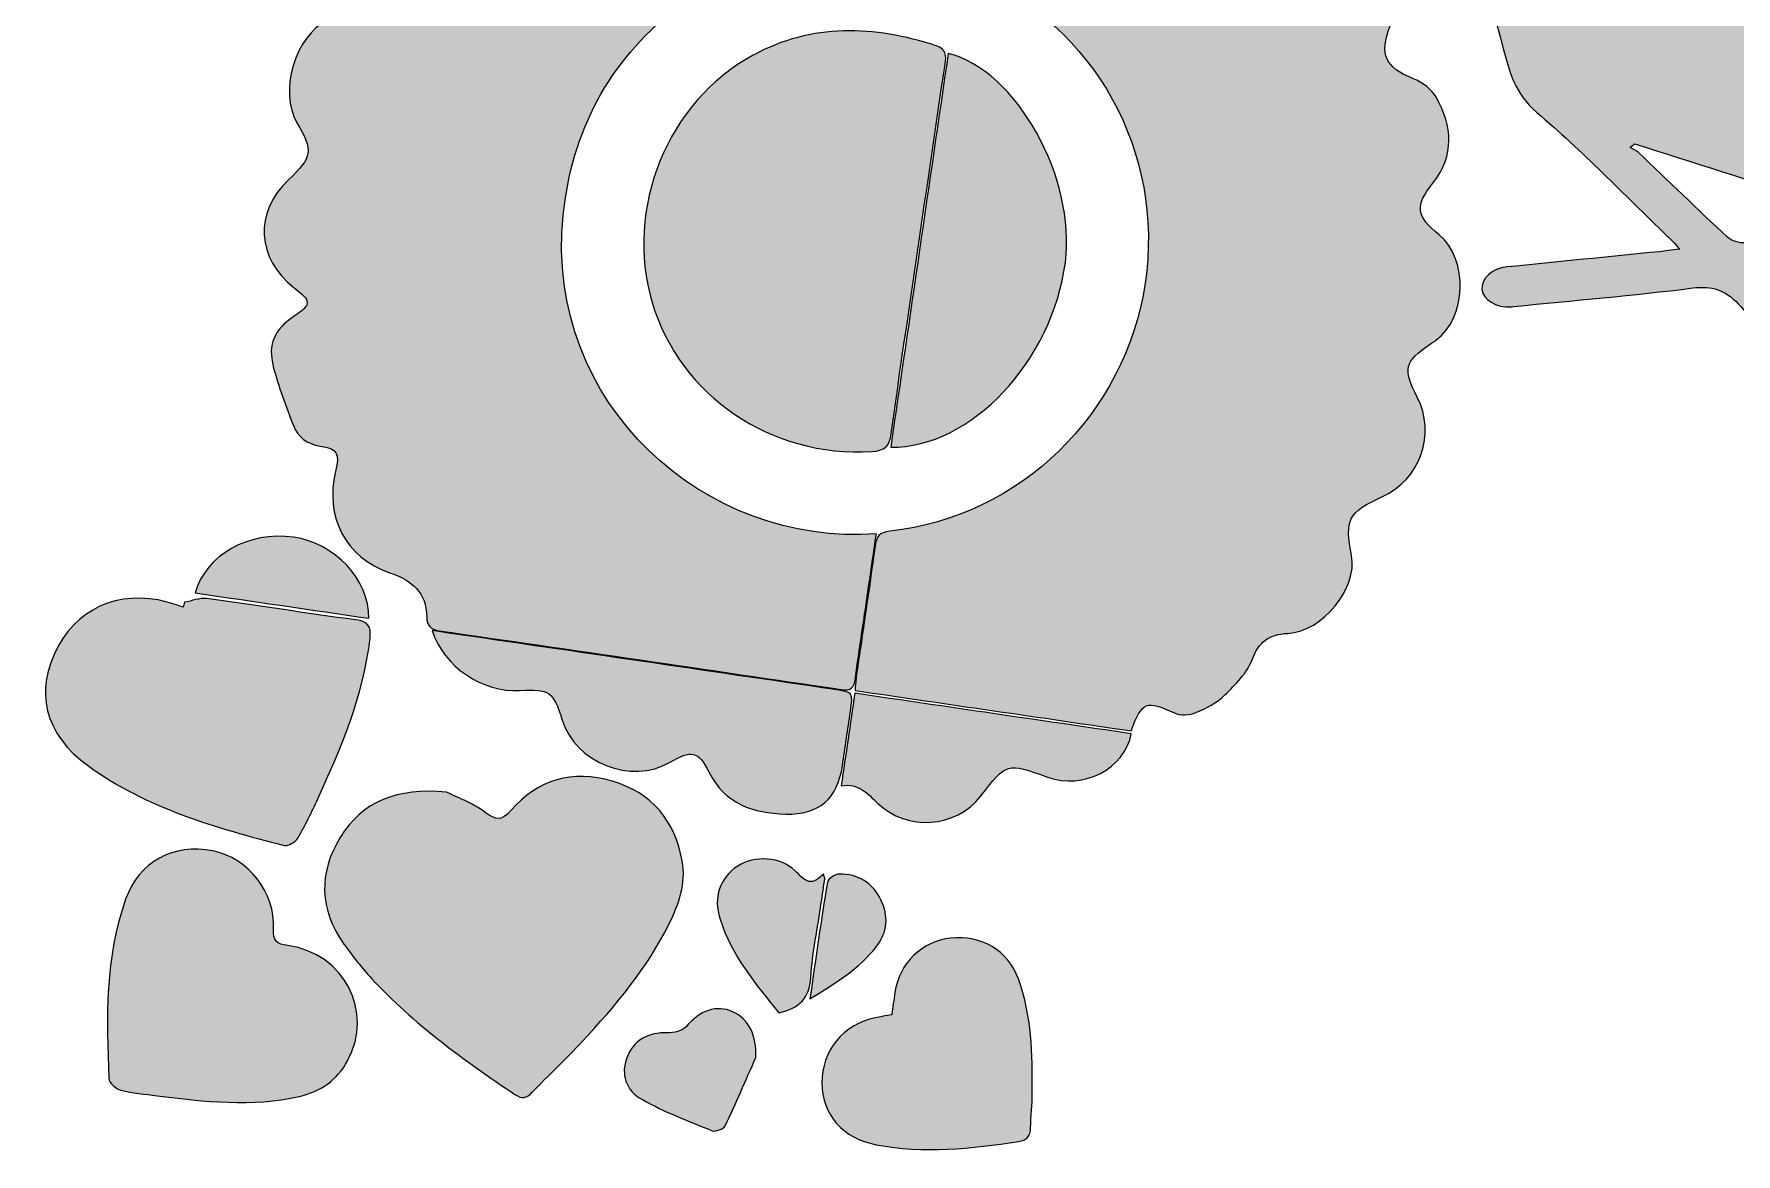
# Model space of a CAD drawing. Header units: inches. Extents: x 147 to 933, y -927 to -153.
# Drawn here: x 205.5 to 539.6, y -759.8 to -540 of the extents above; entities that cross this region are included whole.
import ezdxf

# ---------------------------------------------------------------- set-up
doc = ezdxf.new("R2010")
doc.units = ezdxf.units.IN
doc.header["$MEASUREMENT"] = 0
doc.layers.add('Layer 1', color=7, linetype='Continuous')

# ---------------------------------------------------------------- blocks, each defined once
blk = doc.blocks.new('block 5')
at = {"layer": 'Layer 1', "true_color": 0xce0100}
h = blk.add_hatch(color=12, dxfattribs=at)
h.dxf.hatch_style = 2
edge = h.paths.add_edge_path()
edge.add_spline(control_points=[(569.41, -469.51), (564.39, -503.85), (559.4, -538.04), (554.35, -572.58), (542.61, -568.84), (531.13, -565.18), (519.66, -561.52), (519.37, -561.77), (519.08, -562.02), (518.79, -562.27), (519.35, -562.59), (519.99, -562.82), (520.44, -563.25), (526.25, -568.78), (531.98, -574.39), (537.87, -579.85), (538.71, -580.62), (540.24, -581.05), (541.41, -580.99), (545.25, -580.77), (549.08, -580.25), (553.51, -579.79), (553.16, -582.15), (552.93, -584.2), (552.55, -586.22), (551.97, -589.36), (548.76, -587.11), (547.38, -588.67), (548.71, -590.47), (550.85, -592.12), (551.19, -594.09), (551.63, -596.6), (550.62, -599.36), (550.13, -602.72), (546.42, -599.18), (543, -596.25), (539.98, -592.94), (537.46, -590.19), (534.85, -589.37), (531.09, -589.83), (519.4, -591.29), (507.65, -592.29), (495.92, -593.47), (495.73, -593.49), (495.54, -593.54), (495.34, -593.55), (492.61, -593.74), (489.82, -592.05), (489.7, -590.12), (489.57, -588), (491.71, -586), (494.57, -585.71), (504.57, -584.69), (514.57, -583.71), (524.57, -582.71), (525.68, -582.6), (526.79, -582.43), (528.53, -582.2), (527.37, -580.98), (526.69, -580.21), (525.95, -579.5), (517.51, -571.4), (509.38, -562.94), (500.48, -555.38), (496.11, -551.66), (495.08, -547.45), (493.76, -542.37), (491.51, -533.63), (488.54, -524.93), (484.65, -516.8), (468.13, -482.29), (440.61, -461.32), (403.61, -452.46), (401.94, -452.06), (400.27, -451.64), (398.49, -451.19), (400.73, -435.82), (402.95, -420.67), (405.2, -405.21), (409.11, -406.29), (412.82, -407.28), (416.5, -408.34), (426.22, -411.13), (435.37, -410.03), (444.68, -405.89), (466.39, -396.24), (488.34, -387.13), (510.25, -377.9), (516.93, -375.09), (523.77, -374.68), (530.94, -376.58), (546.73, -380.75), (562.62, -384.57), (578.49, -388.44), (580.74, -388.99), (581.4, -389.9), (580.99, -392.23), (579.95, -398.22), (579.18, -404.25), (578.24, -410.66), (574.03, -409.34), (570.17, -407.92), (566.21, -406.92), (555.81, -404.28), (545.43, -401.52), (534.92, -399.42), (528.96, -398.22), (522.73, -398.28), (516.93, -400.79), (504.17, -406.32), (491.42, -411.87), (478.76, -417.62), (473.43, -420.04), (469.55, -424.28), (466.5, -429.23), (464.13, -433.06), (464.63, -435.32), (468.89, -436.95), (475.46, -439.48), (482.2, -441.59), (488.9, -443.78), (513.71, -451.87), (538.53, -459.92), (563.36, -467.96), (565.26, -468.57), (567.25, -468.96), (569.41, -469.51)], knot_values=[0, 0, 0, 0, 1, 1, 1, 2, 2, 2, 3, 3, 3, 4, 4, 4, 5, 5, 5, 6, 6, 6, 7, 7, 7, 8, 8, 8, 9, 9, 9, 10, 10, 10, 11, 11, 11, 12, 12, 12, 13, 13, 13, 14, 14, 14, 15, 15, 15, 16, 16, 16, 17, 17, 17, 18, 18, 18, 19, 19, 19, 20, 20, 20, 21, 21, 21, 22, 22, 22, 23, 23, 23, 24, 24, 24, 25, 25, 25, 26, 26, 26, 27, 27, 27, 28, 28, 28, 29, 29, 29, 30, 30, 30, 31, 31, 31, 32, 32, 32, 33, 33, 33, 34, 34, 34, 35, 35, 35, 36, 36, 36, 37, 37, 37, 38, 38, 38, 39, 39, 39, 40, 40, 40, 41, 41, 41, 42, 42, 42, 42], degree=3, periodic=1)
h = blk.add_hatch(color=12, dxfattribs=at)
h.dxf.hatch_style = 2
edge = h.paths.add_edge_path()
edge.add_spline(control_points=[(370.85, -638.05), (370.05, -643.51), (369.3, -648.65), (368.55, -653.8), (367.93, -658.01), (367.26, -662.21), (366.73, -666.43), (366.51, -668.22), (365.91, -668.91), (363.95, -668.62), (337.65, -664.72), (311.34, -660.88), (285.03, -657.09), (283.32, -656.84), (282.62, -656), (282.6, -654.47), (282.54, -649.55), (279.8, -647.23), (275.32, -645.7), (266.61, -642.72), (262.57, -634.74), (264.7, -625.81), (265.56, -622.23), (265.1, -621.4), (261.67, -620.85), (259.14, -620.44), (257.31, -619.1), (256.43, -616.79), (254.97, -613.01), (253.51, -609.2), (252.49, -605.29), (251.33, -600.83), (252.69, -598), (256.57, -595.39), (259.98, -593.1), (259.99, -592.4), (256.61, -589.81), (249.16, -584.07), (248.68, -575.02), (255.49, -568.59), (260.18, -564.17), (260.36, -562.92), (257.13, -557.39), (253.59, -551.31), (256.58, -540.57), (263.24, -537.13), (267.59, -534.89), (268.81, -531.89), (268.27, -527.27), (267.25, -518.57), (272.49, -510.6), (280.84, -508.06), (284.52, -506.94), (286.4, -505.02), (287.09, -501.11), (288.67, -492.18), (294.26, -487.07), (303.56, -485.3), (304.59, -485.11), (305.63, -484.58), (306.63, -484.66), (310.63, -484.99), (313.4, -483.13), (315.8, -480.15), (319.81, -475.17), (324.95, -472.05), (331.52, -472.27), (334.18, -472.35), (336.95, -472.86), (339.43, -473.82), (342.31, -474.94), (344.44, -474.35), (346.54, -472.39), (350.54, -468.67), (355.25, -466.72), (360.76, -466.88), (364.78, -467), (368.25, -468.52), (371.37, -471), (375.48, -474.27), (376.3, -474.37), (380.63, -471.68), (384.38, -469.35), (388.35, -468.9), (392.61, -469.66), (394.63, -470.02), (395.37, -470.83), (395.01, -472.98), (393.61, -481.26), (392.28, -489.56), (391.07, -497.87), (389.83, -506.37), (388.75, -514.9), (387.6, -523.42), (387.46, -524.45), (387.3, -525.47), (387.11, -526.74), (366.93, -520.76), (348.02, -521.63), (331.2, -535.18), (318.29, -545.56), (311.07, -559.04), (309.38, -575.61), (305.58, -612.77), (337.52, -640.6), (370.85, -638.05)], knot_values=[0, 0, 0, 0, 1, 1, 1, 2, 2, 2, 3, 3, 3, 4, 4, 4, 5, 5, 5, 6, 6, 6, 7, 7, 7, 8, 8, 8, 9, 9, 9, 10, 10, 10, 11, 11, 11, 12, 12, 12, 13, 13, 13, 14, 14, 14, 15, 15, 15, 16, 16, 16, 17, 17, 17, 18, 18, 18, 19, 19, 19, 20, 20, 20, 21, 21, 21, 22, 22, 22, 23, 23, 23, 24, 24, 24, 25, 25, 25, 26, 26, 26, 27, 27, 27, 28, 28, 28, 29, 29, 29, 30, 30, 30, 31, 31, 31, 32, 32, 32, 33, 33, 33, 34, 34, 34, 35, 35, 35, 35], degree=3, periodic=1)
h = blk.add_hatch(color=12, dxfattribs=at)
h.dxf.hatch_style = 2
edge = h.paths.add_edge_path()
edge.add_spline(control_points=[(395.46, -470.65), (399.2, -472.14), (401.51, -474.45), (403.17, -477.53), (405.59, -482.02), (406.97, -482.55), (411.83, -481.09), (422.08, -478.01), (428.75, -481.84), (431.32, -492.29), (432.49, -497.02), (434.17, -498.31), (439.17, -498), (442.75, -497.77), (446.14, -498.1), (449.07, -500.37), (453.06, -503.46), (454.78, -507.54), (454.19, -512.55), (453.47, -518.8), (454.62, -520.24), (460.99, -520.88), (468.78, -521.67), (474.51, -531.07), (471.68, -538.42), (469.5, -544.1), (470.71, -546.52), (476.27, -548.78), (478.02, -549.5), (479.92, -550.88), (480.79, -552.48), (483.86, -558.1), (484.44, -563.75), (480.08, -569.25), (476.46, -573.81), (476.82, -575.66), (481.31, -579.42), (487.13, -584.28), (486.74, -595.71), (480.6, -600.15), (480.29, -600.37), (479.95, -600.56), (479.63, -600.78), (474.41, -604.42), (474.12, -605.61), (477.02, -611.26), (480.72, -618.43), (477.55, -627.46), (470.19, -630.76), (463.49, -633.76), (462.73, -635.23), (464.11, -642.4), (465.33, -648.69), (458.47, -657.25), (451.58, -657.61), (447.85, -657.8), (445.95, -659.22), (444.59, -662.77), (443.59, -665.39), (441.33, -667.66), (439.24, -669.69), (437.69, -671.2), (435.6, -672.3), (433.57, -673.13), (432.32, -673.63), (430.5, -673.76), (429.33, -673.22), (423.88, -670.67), (422.97, -670.94), (420.85, -676.73), (402.93, -674.11), (384.97, -671.49), (366.66, -668.81), (366.74, -667.92), (366.77, -667), (366.9, -666.09), (368.14, -657.57), (369.43, -649.06), (370.59, -640.53), (370.85, -638.64), (371.38, -637.78), (373.52, -637.55), (399, -634.79), (419.75, -614.58), (423.6, -588.91), (427.45, -563.21), (413.77, -538.46), (389.85, -528.15), (387.71, -527.22), (387.28, -526.25), (387.61, -524.07), (390.14, -507.35), (392.54, -490.61), (394.99, -473.88), (395.13, -472.94), (395.26, -471.99), (395.46, -470.65)], knot_values=[0, 0, 0, 0, 1, 1, 1, 2, 2, 2, 3, 3, 3, 4, 4, 4, 5, 5, 5, 6, 6, 6, 7, 7, 7, 8, 8, 8, 9, 9, 9, 10, 10, 10, 11, 11, 11, 12, 12, 12, 13, 13, 13, 14, 14, 14, 15, 15, 15, 16, 16, 16, 17, 17, 17, 18, 18, 18, 19, 19, 19, 20, 20, 20, 21, 21, 21, 22, 22, 22, 23, 23, 23, 24, 24, 24, 25, 25, 25, 26, 26, 26, 27, 27, 27, 28, 28, 28, 29, 29, 29, 30, 30, 30, 31, 31, 31, 32, 32, 32, 32], degree=3, periodic=1)
h = blk.add_hatch(color=12, dxfattribs=at)
h.dxf.hatch_style = 2
edge = h.paths.add_edge_path()
edge.add_spline(control_points=[(379, -582.3), (377.24, -594.35), (375.4, -606.38), (373.78, -618.45), (373.44, -620.99), (372.45, -621.76), (369.96, -621.91), (350.21, -623.12), (332.32, -611.05), (326.85, -592.67), (321.37, -574.24), (329.81, -553.3), (346.65, -544.16), (358.26, -537.86), (370.36, -538.31), (382.6, -542.3), (384.6, -542.95), (384.6, -544.19), (384.34, -545.89), (382.53, -558.02), (380.77, -570.16), (379, -582.3)], knot_values=[0, 0, 0, 0, 1, 1, 1, 2, 2, 2, 3, 3, 3, 4, 4, 4, 5, 5, 5, 6, 6, 6, 7, 7, 7, 7], degree=3, periodic=1)
h = blk.add_hatch(color=12, dxfattribs=at)
h.dxf.hatch_style = 2
edge = h.paths.add_edge_path()
edge.add_spline(control_points=[(373.66, -621.07), (377.43, -595.3), (381.19, -569.55), (384.95, -543.79), (398.29, -547.09), (410.09, -568.23), (407.94, -584.8), (405.41, -604.2), (389.33, -621.31), (373.66, -621.07)], knot_values=[0, 0, 0, 0, 1, 1, 1, 2, 2, 2, 3, 3, 3, 3], degree=3, periodic=1)
h = blk.add_hatch(color=12, dxfattribs=at)
h.dxf.hatch_style = 2
edge = h.paths.add_edge_path()
edge.add_spline(control_points=[(237.16, -649.66), (239.25, -642.18), (247.62, -637.51), (256.44, -638.73), (264.55, -639.86), (271.32, -647.01), (271.25, -654.64), (259.93, -652.99), (248.65, -651.34), (237.16, -649.66)], knot_values=[0, 0, 0, 0, 1, 1, 1, 2, 2, 2, 3, 3, 3, 3], degree=3, periodic=1)
h = blk.add_hatch(color=12, dxfattribs=at)
h.dxf.hatch_style = 2
edge = h.paths.add_edge_path()
edge.add_spline(control_points=[(235.05, -651.51), (236.51, -651.25), (238.03, -650.6), (239.43, -650.79), (249.2, -652.1), (258.93, -653.65), (268.7, -654.96), (271.06, -655.28), (271.74, -656.16), (271.48, -658.5), (270.23, -669.73), (265.86, -679.93), (261.23, -690.04), (260.02, -692.67), (258.77, -695.3), (257.29, -697.78), (256.84, -698.54), (255.41, -699.41), (254.68, -699.22), (241.19, -695.77), (227.77, -691.96), (216.27, -683.68), (207.48, -677.35), (205.53, -668.88), (210.27, -660.12), (214.76, -651.82), (223.83, -648.65), (233.46, -652.01), (233.92, -652.17), (234.37, -652.31), (234.83, -652.46), (234.9, -652.15), (234.97, -651.83), (235.05, -651.51)], knot_values=[0, 0, 0, 0, 1, 1, 1, 2, 2, 2, 3, 3, 3, 4, 4, 4, 5, 5, 5, 6, 6, 6, 7, 7, 7, 8, 8, 8, 9, 9, 9, 10, 10, 10, 11, 11, 11, 11], degree=3, periodic=1)
h = blk.add_hatch(color=12, dxfattribs=at)
h.dxf.hatch_style = 2
edge = h.paths.add_edge_path()
edge.add_spline(control_points=[(283.66, -657.06), (284.95, -657.25), (285.9, -657.39), (286.85, -657.53), (312.11, -661.22), (337.37, -664.91), (362.62, -668.61), (366.29, -669.14), (366.3, -669.15), (365.75, -672.95), (365.23, -676.49), (364.71, -680.03), (364.19, -683.57), (363.25, -690.04), (359.58, -693.25), (353.05, -693.06), (346.65, -692.88), (341.18, -691.16), (337.96, -684.78), (335.83, -680.56), (334.52, -680.49), (330.37, -682.89), (322.67, -687.34), (311.72, -683), (309.13, -674.47), (307.47, -669.05), (306.66, -668.49), (300.86, -668.82), (293.58, -669.24), (285.94, -664.17), (283.66, -657.06)], knot_values=[0, 0, 0, 0, 1, 1, 1, 2, 2, 2, 3, 3, 3, 4, 4, 4, 5, 5, 5, 6, 6, 6, 7, 7, 7, 8, 8, 8, 9, 9, 9, 10, 10, 10, 10], degree=3, periodic=1)
h = blk.add_hatch(color=12, dxfattribs=at)
h.dxf.hatch_style = 2
edge = h.paths.add_edge_path()
edge.add_spline(control_points=[(363.95, -687.52), (364.86, -681.28), (365.72, -675.4), (366.6, -669.36), (384.81, -672.02), (402.84, -674.66), (420.88, -677.29), (419.63, -684.18), (411.48, -688.32), (404.46, -685.81), (396.44, -682.94), (396.44, -682.94), (391.34, -689.51), (386.43, -695.83), (376.93, -696.48), (371.08, -690.92), (369.13, -689.06), (367.33, -686.88), (363.95, -687.52)], knot_values=[0, 0, 0, 0, 1, 1, 1, 2, 2, 2, 3, 3, 3, 4, 4, 4, 5, 5, 5, 6, 6, 6, 6], degree=3, periodic=1)
h = blk.add_hatch(color=12, dxfattribs=at)
h.dxf.hatch_style = 2
edge = h.paths.add_edge_path()
edge.add_spline(control_points=[(286.45, -688.73), (288.22, -689.62), (291.41, -690.82), (294.1, -692.74), (296.21, -694.24), (297.19, -694.57), (299.11, -692.37), (304.42, -686.28), (311.2, -684.3), (319.03, -686.61), (326.85, -688.93), (331.27, -694.31), (332.74, -702.25), (333.55, -706.68), (332.09, -710.67), (330.2, -714.52), (325.89, -723.28), (319.67, -730.67), (313.07, -737.75), (309.9, -741.14), (306.51, -744.31), (303.31, -747.66), (302.18, -748.85), (301.34, -749.04), (299.89, -748.07), (289.84, -741.33), (280.07, -734.25), (271.79, -725.34), (269.83, -723.22), (268.04, -720.92), (266.36, -718.57), (261.52, -711.79), (261.32, -704.66), (265.62, -697.65), (270, -690.51), (276.77, -687.91), (286.45, -688.73)], knot_values=[0, 0, 0, 0, 1, 1, 1, 2, 2, 2, 3, 3, 3, 4, 4, 4, 5, 5, 5, 6, 6, 6, 7, 7, 7, 8, 8, 8, 9, 9, 9, 10, 10, 10, 11, 11, 11, 12, 12, 12, 12], degree=3, periodic=1)
h = blk.add_hatch(color=12, dxfattribs=at)
h.dxf.hatch_style = 2
edge = h.paths.add_edge_path()
edge.add_spline(control_points=[(229.68, -748.35), (227.29, -748.01), (224.86, -747.83), (222.54, -747.22), (221.6, -746.97), (220.26, -745.79), (220.23, -744.98), (219.72, -733.1), (219.42, -721.2), (223.51, -709.75), (226.12, -702.46), (232.86, -698.78), (240.59, -700.29), (247.58, -701.67), (252.97, -708.45), (252.51, -715.65), (252.36, -717.98), (253.16, -718.58), (255.32, -718.87), (266.43, -720.37), (272.31, -731.79), (267.07, -741.47), (265, -745.28), (261.79, -747.49), (257.61, -748.45), (248.29, -750.59), (238.99, -749.47), (229.68, -748.35)], knot_values=[0, 0, 0, 0, 1, 1, 1, 2, 2, 2, 3, 3, 3, 4, 4, 4, 5, 5, 5, 6, 6, 6, 7, 7, 7, 8, 8, 8, 9, 9, 9, 9], degree=3, periodic=1)
h = blk.add_hatch(color=12, dxfattribs=at)
h.dxf.hatch_style = 2
edge = h.paths.add_edge_path()
edge.add_spline(control_points=[(360.73, -705.72), (360.5, -707.3), (360.27, -708.89), (360.04, -710.47), (359.32, -715.34), (358.31, -720.2), (357.99, -725.1), (357.72, -729.2), (355.73, -731.2), (351.73, -732.03), (347.11, -726.48), (342.48, -720.8), (340.16, -713.66), (338.77, -709.38), (340.15, -705.53), (343.66, -703.26), (346.99, -701.1), (351.99, -701.42), (354.96, -704.24), (356.56, -705.75), (357.78, -707.67), (360.46, -704.84), (360.55, -705.13), (360.64, -705.43), (360.73, -705.72)], knot_values=[0, 0, 0, 0, 1, 1, 1, 2, 2, 2, 3, 3, 3, 4, 4, 4, 5, 5, 5, 6, 6, 6, 7, 7, 7, 8, 8, 8, 8], degree=3, periodic=1)
h = blk.add_hatch(color=12, dxfattribs=at)
h.dxf.hatch_style = 2
edge = h.paths.add_edge_path()
edge.add_spline(control_points=[(357.8, -729.32), (359, -721.15), (360.01, -713.8), (361.24, -706.48), (361.35, -705.79), (362.78, -704.83), (363.59, -704.83), (367.26, -704.83), (370.1, -706.52), (371.73, -709.86), (373.3, -713.08), (373.09, -716.27), (370.83, -719.11), (367.48, -723.32), (363.04, -726.16), (357.8, -729.32)], knot_values=[0, 0, 0, 0, 1, 1, 1, 2, 2, 2, 3, 3, 3, 4, 4, 4, 5, 5, 5, 5], degree=3, periodic=1)
h = blk.add_hatch(color=12, dxfattribs=at)
h.dxf.hatch_style = 2
edge = h.paths.add_edge_path()
edge.add_spline(control_points=[(373.86, -732.45), (374.08, -730.95), (374.28, -729.52), (374.49, -728.1), (375.36, -722.33), (379.76, -718.04), (385.45, -717.41), (391.48, -716.75), (396.68, -719.8), (398.74, -725.41), (401.39, -732.62), (401.45, -740.18), (401.44, -747.72), (401.44, -750.03), (401.18, -752.35), (401.12, -754.66), (401.07, -756.27), (400.4, -757.06), (398.75, -757.31), (389.46, -758.71), (380.18, -759.75), (370.81, -757.94), (364.28, -756.68), (360.21, -752.16), (360.16, -745.81), (360.11, -739.51), (364.39, -734.28), (370.63, -733.04), (371.67, -732.83), (372.7, -732.66), (373.86, -732.45)], knot_values=[0, 0, 0, 0, 1, 1, 1, 2, 2, 2, 3, 3, 3, 4, 4, 4, 5, 5, 5, 6, 6, 6, 7, 7, 7, 8, 8, 8, 9, 9, 9, 10, 10, 10, 10], degree=3, periodic=1)
h = blk.add_hatch(color=12, dxfattribs=at)
h.dxf.hatch_style = 2
edge = h.paths.add_edge_path()
edge.add_spline(control_points=[(347.19, -740.82), (345.21, -745.31), (343.3, -749.83), (341.17, -754.24), (340.87, -754.86), (339.26, -755.46), (338.61, -755.19), (333.98, -753.32), (329.28, -751.51), (324.92, -749.1), (321.55, -747.25), (320.72, -744.04), (321.86, -740.9), (323.1, -737.5), (326.04, -735.84), (329.86, -735.98), (331.08, -736.03), (332.76, -735.62), (333.49, -734.78), (336.22, -731.61), (339.45, -730.41), (342.64, -731.85), (345.86, -733.31), (347.35, -736.53), (347.19, -740.82)], knot_values=[0, 0, 0, 0, 1, 1, 1, 2, 2, 2, 3, 3, 3, 4, 4, 4, 5, 5, 5, 6, 6, 6, 7, 7, 7, 8, 8, 8, 8], degree=3, periodic=1)
at = {"layer": 'Layer 1', "lineweight": 0}
for points, knots in [([(569.41, -469.51), (564.39, -503.85), (559.4, -538.04), (554.35, -572.58), (542.61, -568.84), (531.13, -565.18), (519.66, -561.52), (519.37, -561.77), (519.08, -562.02), (518.79, -562.27), (519.35, -562.59), (519.99, -562.82), (520.44, -563.25), (526.25, -568.78), (531.98, -574.39), (537.87, -579.85), (538.71, -580.62), (540.24, -581.05), (541.41, -580.99), (545.25, -580.77), (549.08, -580.25), (553.51, -579.79), (553.16, -582.15), (552.93, -584.2), (552.55, -586.22), (551.97, -589.36), (548.76, -587.11), (547.38, -588.67), (548.71, -590.47), (550.85, -592.12), (551.19, -594.09), (551.63, -596.6), (550.62, -599.36), (550.13, -602.72), (546.42, -599.18), (543, -596.25), (539.98, -592.94), (537.46, -590.19), (534.85, -589.37), (531.09, -589.83), (519.4, -591.29), (507.65, -592.29), (495.92, -593.47), (495.73, -593.49), (495.54, -593.54), (495.34, -593.55), (492.61, -593.74), (489.82, -592.05), (489.7, -590.12), (489.57, -588), (491.71, -586), (494.57, -585.71), (504.57, -584.69), (514.57, -583.71), (524.57, -582.71), (525.68, -582.6), (526.79, -582.43), (528.53, -582.2), (527.37, -580.98), (526.69, -580.21), (525.95, -579.5), (517.51, -571.4), (509.38, -562.94), (500.48, -555.38), (496.11, -551.66), (495.08, -547.45), (493.76, -542.37), (491.51, -533.63), (488.54, -524.93), (484.65, -516.8), (468.13, -482.29), (440.61, -461.32), (403.61, -452.46), (401.94, -452.06), (400.27, -451.64), (398.49, -451.19), (400.73, -435.82), (402.95, -420.67), (405.2, -405.21), (409.11, -406.29), (412.82, -407.28), (416.5, -408.34), (426.22, -411.13), (435.37, -410.03), (444.68, -405.89), (466.39, -396.24), (488.34, -387.13), (510.25, -377.9), (516.93, -375.09), (523.77, -374.68), (530.94, -376.58), (546.73, -380.75), (562.62, -384.57), (578.49, -388.44), (580.74, -388.99), (581.4, -389.9), (580.99, -392.23), (579.95, -398.22), (579.18, -404.25), (578.24, -410.66), (574.03, -409.34), (570.17, -407.92), (566.21, -406.92), (555.81, -404.28), (545.43, -401.52), (534.92, -399.42), (528.96, -398.22), (522.73, -398.28), (516.93, -400.79), (504.17, -406.32), (491.42, -411.87), (478.76, -417.62), (473.43, -420.04), (469.55, -424.28), (466.5, -429.23), (464.13, -433.06), (464.63, -435.32), (468.89, -436.95), (475.46, -439.48), (482.2, -441.59), (488.9, -443.78), (513.71, -451.87), (538.53, -459.92), (563.36, -467.96), (565.26, -468.57), (567.25, -468.96), (569.41, -469.51)], [0, 0, 0, 0, 1, 1, 1, 2, 2, 2, 3, 3, 3, 4, 4, 4, 5, 5, 5, 6, 6, 6, 7, 7, 7, 8, 8, 8, 9, 9, 9, 10, 10, 10, 11, 11, 11, 12, 12, 12, 13, 13, 13, 14, 14, 14, 15, 15, 15, 16, 16, 16, 17, 17, 17, 18, 18, 18, 19, 19, 19, 20, 20, 20, 21, 21, 21, 22, 22, 22, 23, 23, 23, 24, 24, 24, 25, 25, 25, 26, 26, 26, 27, 27, 27, 28, 28, 28, 29, 29, 29, 30, 30, 30, 31, 31, 31, 32, 32, 32, 33, 33, 33, 34, 34, 34, 35, 35, 35, 36, 36, 36, 37, 37, 37, 38, 38, 38, 39, 39, 39, 40, 40, 40, 41, 41, 41, 42, 42, 42, 42]), ([(370.85, -638.05), (370.05, -643.51), (369.3, -648.65), (368.55, -653.8), (367.93, -658.01), (367.26, -662.21), (366.73, -666.43), (366.51, -668.22), (365.91, -668.91), (363.95, -668.62), (337.65, -664.72), (311.34, -660.88), (285.03, -657.09), (283.32, -656.84), (282.62, -656), (282.6, -654.47), (282.54, -649.55), (279.8, -647.23), (275.32, -645.7), (266.61, -642.72), (262.57, -634.74), (264.7, -625.81), (265.56, -622.23), (265.1, -621.4), (261.67, -620.85), (259.14, -620.44), (257.31, -619.1), (256.43, -616.79), (254.97, -613.01), (253.51, -609.2), (252.49, -605.29), (251.33, -600.83), (252.69, -598), (256.57, -595.39), (259.98, -593.1), (259.99, -592.4), (256.61, -589.81), (249.16, -584.07), (248.68, -575.02), (255.49, -568.59), (260.18, -564.17), (260.36, -562.92), (257.13, -557.39), (253.59, -551.31), (256.58, -540.57), (263.24, -537.13), (267.59, -534.89), (268.81, -531.89), (268.27, -527.27), (267.25, -518.57), (272.49, -510.6), (280.84, -508.06), (284.52, -506.94), (286.4, -505.02), (287.09, -501.11), (288.67, -492.18), (294.26, -487.07), (303.56, -485.3), (304.59, -485.11), (305.63, -484.58), (306.63, -484.66), (310.63, -484.99), (313.4, -483.13), (315.8, -480.15), (319.81, -475.17), (324.95, -472.05), (331.52, -472.27), (334.18, -472.35), (336.95, -472.86), (339.43, -473.82), (342.31, -474.94), (344.44, -474.35), (346.54, -472.39), (350.54, -468.67), (355.25, -466.72), (360.76, -466.88), (364.78, -467), (368.25, -468.52), (371.37, -471), (375.48, -474.27), (376.3, -474.37), (380.63, -471.68), (384.38, -469.35), (388.35, -468.9), (392.61, -469.66), (394.63, -470.02), (395.37, -470.83), (395.01, -472.98), (393.61, -481.26), (392.28, -489.56), (391.07, -497.87), (389.83, -506.37), (388.75, -514.9), (387.6, -523.42), (387.46, -524.45), (387.3, -525.47), (387.11, -526.74), (366.93, -520.76), (348.02, -521.63), (331.2, -535.18), (318.29, -545.56), (311.07, -559.04), (309.38, -575.61), (305.58, -612.77), (337.52, -640.6), (370.85, -638.05)], [0, 0, 0, 0, 1, 1, 1, 2, 2, 2, 3, 3, 3, 4, 4, 4, 5, 5, 5, 6, 6, 6, 7, 7, 7, 8, 8, 8, 9, 9, 9, 10, 10, 10, 11, 11, 11, 12, 12, 12, 13, 13, 13, 14, 14, 14, 15, 15, 15, 16, 16, 16, 17, 17, 17, 18, 18, 18, 19, 19, 19, 20, 20, 20, 21, 21, 21, 22, 22, 22, 23, 23, 23, 24, 24, 24, 25, 25, 25, 26, 26, 26, 27, 27, 27, 28, 28, 28, 29, 29, 29, 30, 30, 30, 31, 31, 31, 32, 32, 32, 33, 33, 33, 34, 34, 34, 35, 35, 35, 35]), ([(395.46, -470.65), (399.2, -472.14), (401.51, -474.45), (403.17, -477.53), (405.59, -482.02), (406.97, -482.55), (411.83, -481.09), (422.08, -478.01), (428.75, -481.84), (431.32, -492.29), (432.49, -497.02), (434.17, -498.31), (439.17, -498), (442.75, -497.77), (446.14, -498.1), (449.07, -500.37), (453.06, -503.46), (454.78, -507.54), (454.19, -512.55), (453.47, -518.8), (454.62, -520.24), (460.99, -520.88), (468.78, -521.67), (474.51, -531.07), (471.68, -538.42), (469.5, -544.1), (470.71, -546.52), (476.27, -548.78), (478.02, -549.5), (479.92, -550.88), (480.79, -552.48), (483.86, -558.1), (484.44, -563.75), (480.08, -569.25), (476.46, -573.81), (476.82, -575.66), (481.31, -579.42), (487.13, -584.28), (486.74, -595.71), (480.6, -600.15), (480.29, -600.37), (479.95, -600.56), (479.63, -600.78), (474.41, -604.42), (474.12, -605.61), (477.02, -611.26), (480.72, -618.43), (477.55, -627.46), (470.19, -630.76), (463.49, -633.76), (462.73, -635.23), (464.11, -642.4), (465.33, -648.69), (458.47, -657.25), (451.58, -657.61), (447.85, -657.8), (445.95, -659.22), (444.59, -662.77), (443.59, -665.39), (441.33, -667.66), (439.24, -669.69), (437.69, -671.2), (435.6, -672.3), (433.57, -673.13), (432.32, -673.63), (430.5, -673.76), (429.33, -673.22), (423.88, -670.67), (422.97, -670.94), (420.85, -676.73), (402.93, -674.11), (384.97, -671.49), (366.66, -668.81), (366.74, -667.92), (366.77, -667), (366.9, -666.09), (368.14, -657.57), (369.43, -649.06), (370.59, -640.53), (370.85, -638.64), (371.38, -637.78), (373.52, -637.55), (399, -634.79), (419.75, -614.58), (423.6, -588.91), (427.45, -563.21), (413.77, -538.46), (389.85, -528.15), (387.71, -527.22), (387.28, -526.25), (387.61, -524.07), (390.14, -507.35), (392.54, -490.61), (394.99, -473.88), (395.13, -472.94), (395.26, -471.99), (395.46, -470.65)], [0, 0, 0, 0, 1, 1, 1, 2, 2, 2, 3, 3, 3, 4, 4, 4, 5, 5, 5, 6, 6, 6, 7, 7, 7, 8, 8, 8, 9, 9, 9, 10, 10, 10, 11, 11, 11, 12, 12, 12, 13, 13, 13, 14, 14, 14, 15, 15, 15, 16, 16, 16, 17, 17, 17, 18, 18, 18, 19, 19, 19, 20, 20, 20, 21, 21, 21, 22, 22, 22, 23, 23, 23, 24, 24, 24, 25, 25, 25, 26, 26, 26, 27, 27, 27, 28, 28, 28, 29, 29, 29, 30, 30, 30, 31, 31, 31, 32, 32, 32, 32]), ([(379, -582.3), (377.24, -594.35), (375.4, -606.38), (373.78, -618.45), (373.44, -620.99), (372.45, -621.76), (369.96, -621.91), (350.21, -623.12), (332.32, -611.05), (326.85, -592.67), (321.37, -574.24), (329.81, -553.3), (346.65, -544.16), (358.26, -537.86), (370.36, -538.31), (382.6, -542.3), (384.6, -542.95), (384.6, -544.19), (384.34, -545.89), (382.53, -558.02), (380.77, -570.16), (379, -582.3)], [0, 0, 0, 0, 1, 1, 1, 2, 2, 2, 3, 3, 3, 4, 4, 4, 5, 5, 5, 6, 6, 6, 7, 7, 7, 7]), ([(373.66, -621.07), (377.43, -595.3), (381.19, -569.55), (384.95, -543.79), (398.29, -547.09), (410.09, -568.23), (407.94, -584.8), (405.41, -604.2), (389.33, -621.31), (373.66, -621.07)], [0, 0, 0, 0, 1, 1, 1, 2, 2, 2, 3, 3, 3, 3]), ([(237.16, -649.66), (239.25, -642.18), (247.62, -637.51), (256.44, -638.73), (264.55, -639.86), (271.32, -647.01), (271.25, -654.64), (259.93, -652.99), (248.65, -651.34), (237.16, -649.66)], [0, 0, 0, 0, 1, 1, 1, 2, 2, 2, 3, 3, 3, 3]), ([(235.05, -651.51), (236.51, -651.25), (238.03, -650.6), (239.43, -650.79), (249.2, -652.1), (258.93, -653.65), (268.7, -654.96), (271.06, -655.28), (271.74, -656.16), (271.48, -658.5), (270.23, -669.73), (265.86, -679.93), (261.23, -690.04), (260.02, -692.67), (258.77, -695.3), (257.29, -697.78), (256.84, -698.54), (255.41, -699.41), (254.68, -699.22), (241.19, -695.77), (227.77, -691.96), (216.27, -683.68), (207.48, -677.35), (205.53, -668.88), (210.27, -660.12), (214.76, -651.82), (223.83, -648.65), (233.46, -652.01), (233.92, -652.17), (234.37, -652.31), (234.83, -652.46), (234.9, -652.15), (234.97, -651.83), (235.05, -651.51)], [0, 0, 0, 0, 1, 1, 1, 2, 2, 2, 3, 3, 3, 4, 4, 4, 5, 5, 5, 6, 6, 6, 7, 7, 7, 8, 8, 8, 9, 9, 9, 10, 10, 10, 11, 11, 11, 11]), ([(283.66, -657.06), (284.95, -657.25), (285.9, -657.39), (286.85, -657.53), (312.11, -661.22), (337.37, -664.91), (362.62, -668.61), (366.29, -669.14), (366.3, -669.15), (365.75, -672.95), (365.23, -676.49), (364.71, -680.03), (364.19, -683.57), (363.25, -690.04), (359.58, -693.25), (353.05, -693.06), (346.65, -692.88), (341.18, -691.16), (337.96, -684.78), (335.83, -680.56), (334.52, -680.49), (330.37, -682.89), (322.67, -687.34), (311.72, -683), (309.13, -674.47), (307.47, -669.05), (306.66, -668.49), (300.86, -668.82), (293.58, -669.24), (285.94, -664.17), (283.66, -657.06)], [0, 0, 0, 0, 1, 1, 1, 2, 2, 2, 3, 3, 3, 4, 4, 4, 5, 5, 5, 6, 6, 6, 7, 7, 7, 8, 8, 8, 9, 9, 9, 10, 10, 10, 10]), ([(363.95, -687.52), (364.86, -681.28), (365.72, -675.4), (366.6, -669.36), (384.81, -672.02), (402.84, -674.66), (420.88, -677.29), (419.63, -684.18), (411.48, -688.32), (404.46, -685.81), (396.44, -682.94), (396.44, -682.94), (391.34, -689.51), (386.43, -695.83), (376.93, -696.48), (371.08, -690.92), (369.13, -689.06), (367.33, -686.88), (363.95, -687.52)], [0, 0, 0, 0, 1, 1, 1, 2, 2, 2, 3, 3, 3, 4, 4, 4, 5, 5, 5, 6, 6, 6, 6]), ([(286.45, -688.73), (288.22, -689.62), (291.41, -690.82), (294.1, -692.74), (296.21, -694.24), (297.19, -694.57), (299.11, -692.37), (304.42, -686.28), (311.2, -684.3), (319.03, -686.61), (326.85, -688.93), (331.27, -694.31), (332.74, -702.25), (333.55, -706.68), (332.09, -710.67), (330.2, -714.52), (325.89, -723.28), (319.67, -730.67), (313.07, -737.75), (309.9, -741.14), (306.51, -744.31), (303.31, -747.66), (302.18, -748.85), (301.34, -749.04), (299.89, -748.07), (289.84, -741.33), (280.07, -734.25), (271.79, -725.34), (269.83, -723.22), (268.04, -720.92), (266.36, -718.57), (261.52, -711.79), (261.32, -704.66), (265.62, -697.65), (270, -690.51), (276.77, -687.91), (286.45, -688.73)], [0, 0, 0, 0, 1, 1, 1, 2, 2, 2, 3, 3, 3, 4, 4, 4, 5, 5, 5, 6, 6, 6, 7, 7, 7, 8, 8, 8, 9, 9, 9, 10, 10, 10, 11, 11, 11, 12, 12, 12, 12]), ([(229.68, -748.35), (227.29, -748.01), (224.86, -747.83), (222.54, -747.22), (221.6, -746.97), (220.26, -745.79), (220.23, -744.98), (219.72, -733.1), (219.42, -721.2), (223.51, -709.75), (226.12, -702.46), (232.86, -698.78), (240.59, -700.29), (247.58, -701.67), (252.97, -708.45), (252.51, -715.65), (252.36, -717.98), (253.16, -718.58), (255.32, -718.87), (266.43, -720.37), (272.31, -731.79), (267.07, -741.47), (265, -745.28), (261.79, -747.49), (257.61, -748.45), (248.29, -750.59), (238.99, -749.47), (229.68, -748.35)], [0, 0, 0, 0, 1, 1, 1, 2, 2, 2, 3, 3, 3, 4, 4, 4, 5, 5, 5, 6, 6, 6, 7, 7, 7, 8, 8, 8, 9, 9, 9, 9]), ([(360.73, -705.72), (360.5, -707.3), (360.27, -708.89), (360.04, -710.47), (359.32, -715.34), (358.31, -720.2), (357.99, -725.1), (357.72, -729.2), (355.73, -731.2), (351.73, -732.03), (347.11, -726.48), (342.48, -720.8), (340.16, -713.66), (338.77, -709.38), (340.15, -705.53), (343.66, -703.26), (346.99, -701.1), (351.99, -701.42), (354.96, -704.24), (356.56, -705.75), (357.78, -707.67), (360.46, -704.84), (360.55, -705.13), (360.64, -705.43), (360.73, -705.72)], [0, 0, 0, 0, 1, 1, 1, 2, 2, 2, 3, 3, 3, 4, 4, 4, 5, 5, 5, 6, 6, 6, 7, 7, 7, 8, 8, 8, 8]), ([(357.8, -729.32), (359, -721.15), (360.01, -713.8), (361.24, -706.48), (361.35, -705.79), (362.78, -704.83), (363.59, -704.83), (367.26, -704.83), (370.1, -706.52), (371.73, -709.86), (373.3, -713.08), (373.09, -716.27), (370.83, -719.11), (367.48, -723.32), (363.04, -726.16), (357.8, -729.32)], [0, 0, 0, 0, 1, 1, 1, 2, 2, 2, 3, 3, 3, 4, 4, 4, 5, 5, 5, 5]), ([(373.86, -732.45), (374.08, -730.95), (374.28, -729.52), (374.49, -728.1), (375.36, -722.33), (379.76, -718.04), (385.45, -717.41), (391.48, -716.75), (396.68, -719.8), (398.74, -725.41), (401.39, -732.62), (401.45, -740.18), (401.44, -747.72), (401.44, -750.03), (401.18, -752.35), (401.12, -754.66), (401.07, -756.27), (400.4, -757.06), (398.75, -757.31), (389.46, -758.71), (380.18, -759.75), (370.81, -757.94), (364.28, -756.68), (360.21, -752.16), (360.16, -745.81), (360.11, -739.51), (364.39, -734.28), (370.63, -733.04), (371.67, -732.83), (372.7, -732.66), (373.86, -732.45)], [0, 0, 0, 0, 1, 1, 1, 2, 2, 2, 3, 3, 3, 4, 4, 4, 5, 5, 5, 6, 6, 6, 7, 7, 7, 8, 8, 8, 9, 9, 9, 10, 10, 10, 10]), ([(347.19, -740.82), (345.21, -745.31), (343.3, -749.83), (341.17, -754.24), (340.87, -754.86), (339.26, -755.46), (338.61, -755.19), (333.98, -753.32), (329.28, -751.51), (324.92, -749.1), (321.55, -747.25), (320.72, -744.04), (321.86, -740.9), (323.1, -737.5), (326.04, -735.84), (329.86, -735.98), (331.08, -736.03), (332.76, -735.62), (333.49, -734.78), (336.22, -731.61), (339.45, -730.41), (342.64, -731.85), (345.86, -733.31), (347.35, -736.53), (347.19, -740.82)], [0, 0, 0, 0, 1, 1, 1, 2, 2, 2, 3, 3, 3, 4, 4, 4, 5, 5, 5, 6, 6, 6, 7, 7, 7, 8, 8, 8, 8])]:
    blk.add_open_spline(points, degree=3, knots=knots, dxfattribs=at)
blk = doc.blocks.new('block 2')
at = {"layer": 'Layer 1'}
blk.add_blockref('block 5', (0, 0), dxfattribs=at)

msp = doc.modelspace()

# ---------------------------------------------------------------- block references
at = {"layer": 'Layer 1'}
msp.add_blockref('block 2', (0, 0), dxfattribs=at)

doc.saveas('drawing.dxf')
